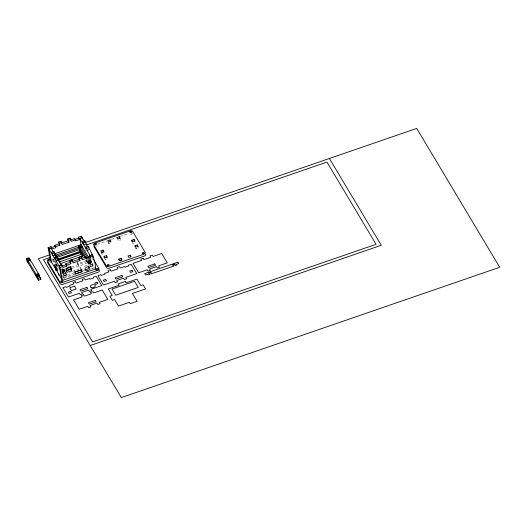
<?xml version="1.0" encoding="UTF-8"?>
<svg xmlns="http://www.w3.org/2000/svg" width="526" height="526" viewBox="0 0 526 526"><rect width="100%" height="100%" fill="white"/><g stroke="black" fill="none" stroke-linecap="round" stroke-linejoin="round"><path stroke-width="0.39" stroke-dasharray="2.63 1.97" d="M64.659 271.574L64.737 271.988L64.021 270.509L61.733 271.298L62.449 272.777L64.889 271.955L64.659 271.574L62.364 272.363L62.594 272.744L62.022 270.574L63.902 269.102L64.106 270.147L61.812 270.936M90.459 261.087L90.235 260.705L87.941 261.494L88.171 261.876L90.459 261.087L90.255 260.041L88.375 261.514L88.802 262.941M97.507 244.182L107.534 240.73M111.354 239.415L116.7 237.574M120.204 236.371L128.923 233.366M51.936 260.094L53.593 259.522M52.067 260.087L54.244 259.338M52.883 261.455L54.329 260.955M108.172 242.571L108.987 243.939L111.282 243.15L110.467 241.782M55.342 264.414L56.874 263.894M54.947 266.57L57.242 265.781M67.999 266.11L69.366 265.643M77.085 261.876L77.453 263.763L90.63 259.226M61.608 269.891L63.902 269.102M90.255 260.041L87.967 260.83L88.171 261.876M65.296 269.056L62.969 269.851L62.153 268.49M71.497 266.919L89.315 260.778L88.506 259.417M61.588 270.555L63.876 269.759L64.106 270.147M62.022 270.574L64.31 269.785L65.5 273.684M88.085 262.244L90.38 261.455L91.097 262.928L88.802 263.717L87.941 261.494M61.956 271.679L64.514 270.824L64.889 271.955M88.315 262.625L90.866 261.77L91.097 262.152L91.241 262.901L91.011 262.52L88.723 263.309L88.802 263.717M64.981 270.837L62.653 271.64L61.023 268.904M71.944 268.444L91.294 261.777L89.012 262.579L88.375 261.514L90.669 260.725L90.866 261.77M62.042 272.093L64.33 271.304M62.449 272.001L64.744 271.206M88.394 263.033L91.097 262.152M91.807 262.474L89.519 263.263L87.678 260.186M63.653 273.954L62.837 272.586L65.132 271.797L65.54 272.481M89.012 262.579L89.196 263.526L91.485 262.737M104.431 258.279L105.246 259.647L107.541 258.858L107.172 256.971M135.373 247.621L136.188 248.989L138.483 248.2L138.114 246.313M69.353 272.363L71.661 271.567M72.43 271.304L80.965 268.365L81.333 270.252M67.413 275.045L74.455 272.619L74.087 270.732L74.902 272.1M64.547 277.353L74.482 273.934M82.884 271.041L84.41 270.515M74.817 274.506L63.094 278.537M92.583 268.392L94.108 267.865M90.525 269.108L94.154 267.859M132.105 242.157L132.92 243.525L135.215 242.736L134.847 240.849M101.163 252.815L101.985 254.176L104.273 253.387L103.905 251.5M91.748 257.865L92.583 259.259M89.972 259.397L92.957 264.394M93.339 265.038L94.108 266.32M88.993 259.837L91.037 263.256M89.196 263.526L89.604 264.21M88.723 263.309L88.953 263.69M86.731 260.521L88.802 263.986M86.705 260.626L88.743 264.045M85.85 260.331L88.749 265.183M77.473 262.527L80.965 268.365M77.453 263.763L80.557 268.957M62.232 268.214L64.678 272.317M62.837 272.586L63.245 273.27M61.647 271.889L62.811 273.836M57.919 266.261L55.02 261.409L55.388 263.296L58.702 268.845M53.363 259.285L58.458 267.826M62.844 275.775L64.501 278.55M56.788 266.294L53.724 261.172L52.981 257.365M62.403 275.69L63.935 278.254L63.639 276.735M65.132 271.797L65.947 273.165M135.945 247.733L136.188 248.989M131.763 231.867L132.131 233.754M120.079 238.107L120.447 239.994L118.159 240.783L117.791 238.896M108.619 242.052L108.987 243.939M105.003 258.391L105.246 259.647M90.807 259.259L91.544 263.066M91.011 262.52L91.097 262.928M90.235 260.705L90.38 261.455M64.31 269.785L64.514 270.824M63.876 269.759L64.021 270.509M62.009 268.365L63.048 273.691M62.364 272.363L62.449 272.777M97.001 245.918A1.026 0.638 -11 0 1 96.501 246.582M131.809 233.412A1.026 0.638 -11 0 1 131.763 234.405A1.026 0.638 -11 0 1 130.244 234.399A1.026 0.638 -11 0 1 130.79 233.406M85.804 249.85A1.026 0.638 -11 0 1 85.534 250.521M50.641 262.342A1.026 0.638 -11 0 1 49.937 262.836M84.581 266.86A2.459 1.874 -30.8 0 1 84.864 266.472M85.034 266.287A2.459 1.874 -30.8 0 1 88.144 265.637M90.991 261.106L88.703 261.895L89.065 263.782L91.36 262.993L90.991 261.106"/><path stroke-width="0.79" d="M81.727 245.773L79.847 247.246L80.274 249.449L79.413 247.22L79.643 247.601L81.931 246.812L81.727 245.773L79.439 246.562L78.801 245.497L78.985 246.438L78.578 245.754M58.991 243.913L54.789 245.359L55.605 246.727L59.806 245.28L58.623 242.026L60.917 241.237L62.094 244.491L68.972 242.124L67.795 238.87L70.083 238.087L71.266 241.342L75.468 239.895L75.659 240.869L79.479 239.554L78.479 237.213L81.339 236.227L84.449 241.427M58.623 242.026L59.438 243.393L61.733 242.604M68.61 240.237L70.898 239.455M87.461 246.47L84.844 240.823L82.556 241.612L83.739 244.866L86.185 248.969L85.823 247.075L88.112 246.286C91.794 253.407 95.502 260.521 95.699 268.977L62.456 280.404L50.614 260.587L48.103 247.654L50.963 246.668L51.969 249.015L55.789 247.7L55.605 246.727M61.286 243.124L68.163 240.757L68.972 242.124M70.451 239.974L74.653 238.528L75.468 239.895M55.789 247.7L54.974 246.332L51.153 247.647L50.963 246.668M74.843 239.501L78.663 238.186L79.479 239.554M48.103 247.654L48.918 249.022L51.213 248.239L53.507 252.085M81.484 246.74L79.86 238.377L82.148 237.588L82.451 239.12M51.43 261.961L48.918 249.022L51.778 248.035M79.288 238.58L82.155 237.594M26.3 258.555L28.595 257.766L29.41 259.134L29.226 258.187L26.931 258.976L27.115 259.923L26.3 258.555L26.668 260.442L38.51 280.259L40.804 279.47L38.799 274.21L36.504 274.999L37.083 277.169L36.524 276.518L36.07 274.973L36.301 275.354L38.589 274.565L38.391 273.527L30.271 259.936L27.977 260.725L28.555 262.901L27.996 262.244L27.543 260.705L27.773 261.087L30.061 260.298L29.226 258.187M26.931 258.976L27.569 260.041L29.864 259.252M48.918 249.028L51.982 254.157L51.614 252.27L53.908 251.481L56.519 257.122M51.614 252.27L52.429 253.631L54.724 252.842M83.371 242.979L85.666 242.19M49.996 254.709L38.339 258.72L121.322 397.59L499.7 267.28L416.717 128.41L85.685 242.42M52.429 253.631L52.797 255.524L55.092 254.729M83.739 244.866L86.027 244.077M55.21 255.301L80.78 246.497L87.691 258.062M50.509 257.28L43.52 259.686L92.661 341.92L376.083 244.314L326.942 162.08L86.231 244.978M82.135 246.457L79.847 247.246L86.343 258.115M56.072 256.34L79.334 248.331L78.979 246.431M50.838 258.457L48.642 259.213A2.051 1.282 -11 0 0 47.412 261.008L59.931 281.969A2.051 1.282 -11 0 0 62.522 282.449L97.665 270.344A2.051 1.282 -11 0 0 98.895 268.549L93.418 259.377M52.797 255.524L55.25 259.62L54.882 257.733L57.176 256.944L58.36 260.199M56.729 257.484L79.268 249.725L82.944 255.873L60.405 263.638M110.098 239.895L107.804 240.684L108.619 242.052L110.914 241.263L110.098 239.895L110.467 241.782M119.264 236.739L116.969 237.528L117.791 238.896L120.079 238.107L119.264 236.739L119.632 238.626M54.882 257.733L55.697 259.101L57.992 258.312M85.823 247.075L86.639 248.443L88.927 247.654M57.847 259.114L79.63 251.612L82.49 256.399M57.965 259.706L80.314 252.026M55.697 259.101L56.065 260.988L80.991 252.467M86.639 248.443L87.007 250.33L89.295 249.541M59.208 261.981L81.359 254.354M70.017 262.362L65.816 263.809L66.624 265.176L70.832 263.73L69.649 260.475L71.944 259.686L73.121 262.941L79.998 260.58L78.821 257.326L81.109 256.537L82.293 259.791L86.494 258.345L86.685 259.318L90.505 258.01L89.499 255.662L92.366 254.683L92.957 257.72M103.089 250.133L100.801 250.922L101.617 252.289L103.905 251.5L103.089 250.133L103.333 251.395M131.737 240.27L134.031 239.481L134.847 240.849L132.552 241.638L131.737 240.27L131.98 241.526M69.649 260.475L70.464 261.843L72.759 261.054M79.636 258.693L81.924 257.904M56.065 260.988L59.129 266.117L61.417 265.328L57.952 259.535M92.359 254.669L90.064 255.458L87.007 250.33M61.641 279.043L59.129 266.11L61.989 265.124L62.995 267.464L66.815 266.149L66.624 265.176M72.305 261.573L79.183 259.213L79.998 260.58M81.477 258.424L85.679 256.977L86.494 258.345M27.977 260.725L36.097 274.316L38.391 273.527M66.815 266.149L66 264.782L62.18 266.097L61.989 265.124M90.505 258.01L89.69 256.642L85.869 257.957L85.679 256.977M101.163 252.815L103.458 252.02M59.129 266.11L59.944 267.478L62.804 266.491M90.314 257.03L93.181 256.05M36.504 274.999L37.142 276.065L39.437 275.276M37.142 276.065L37.326 277.005L39.621 276.216M37.326 277.005L38.142 278.372L40.436 277.583M66.072 268.786L70.721 267.182M104.063 256.392L106.357 255.603L107.172 256.971L104.884 257.76L104.063 256.392L104.312 257.648M135.004 245.734L137.299 244.945L138.114 246.313L135.82 247.102L135.004 245.734L135.248 246.996M65.75 270.574L71.168 268.707M66.033 270.982L70.813 269.338L71.628 270.706L66.848 272.35L66.085 268.418L70.859 266.774L71.628 270.706M63.653 273.954L65.947 273.158L66.315 275.052L64.021 275.841L63.653 273.954M64.021 275.841L66.315 275.052M74.902 272.1L81.78 269.733L82.148 271.62L75.271 273.987L74.902 272.1L81.78 269.733M75.271 273.987L82.148 271.62M118.83 259.134L121.125 258.345L121.94 259.712L119.645 260.501L118.83 259.134L119.073 260.396M130.29 255.189L127.996 255.978L128.817 257.345L131.106 256.556L130.29 255.189L130.658 257.076M119.961 260.758L121.493 260.232L121.125 258.345M90.202 345.516L381.265 245.274L329.401 158.484M98.428 269.042L99.263 270.436A2.051 1.282 -11 0 1 98.033 272.231L62.89 284.336A2.051 1.282 -11 0 1 60.299 283.856L47.774 262.895A2.051 1.282 -11 0 1 47.702 262.218M79.86 238.377L82.924 243.499L82.556 241.612M88.841 257.681L81.089 244.695L54.77 253.762L55.493 256.241M80.866 244.965L81.274 245.649M81.701 246.431L81.931 246.812M82.339 247.496L82.569 247.877M78.538 246.964L78.946 247.647M79.761 249.008L84.66 257.214M61.871 265.709L55.782 255.518L56.216 256.938M29.837 259.916L30.061 260.298M39.148 275.999L39.371 276.38L39.226 275.631M40.39 278.787L40.804 279.47M94.884 267.609L95.699 268.977M137.299 244.945L137.661 246.832M134.031 239.481L134.4 241.368M106.357 255.603L106.725 257.49M88.112 246.286L88.355 247.549M89.499 255.662L89.69 256.642M84.844 240.823L85.087 242.078M81.339 236.227L81.635 237.752M78.479 237.213L78.663 238.186M79.439 246.562L79.643 247.601M81.109 256.537L81.359 257.793M79.268 249.725L79.63 251.612M78.821 257.326L79.183 259.213M70.083 238.087L70.333 239.343M71.944 259.686L72.187 260.949M67.795 238.87L68.163 240.757M70.464 261.843L70.832 263.73M70.201 266.195L70.813 269.338M65.816 263.809L66 264.782M60.917 241.237L61.161 242.493M59.438 243.393L59.806 245.28M59.944 267.478L62.456 280.404M57.176 256.944L57.419 258.2M54.789 245.359L54.974 246.332M54.908 254.715L55.158 255.971M58.577 273.921L58.82 275.177M53.908 251.481L54.152 252.736M55.309 268.451L55.677 270.338M38.799 274.21L39.003 275.249M38.142 278.372L38.51 280.259M36.097 274.316L36.301 275.354M30.271 259.936L30.475 260.981M27.569 260.041L27.773 261.087M94.075 245.885A2.051 1.282 -11 0 0 94.082 246.74L106.607 267.695A2.051 1.282 -11 0 0 109.198 268.175L144.334 256.077A2.051 1.282 -11 0 0 145.564 254.275M88.841 266.485A2.459 1.874 -30.8 0 1 87.691 268.964A2.459 1.874 -30.8 0 1 84.877 269.128M130.086 230.953L94.943 243.051A2.051 1.282 -11 0 0 93.713 244.846L106.239 265.808A2.051 1.282 -11 0 0 108.829 266.287L143.966 254.183A2.051 1.282 -11 0 0 145.196 252.388L132.677 231.433A2.051 1.282 -11 0 0 130.086 230.953M92.3 264.105L90.012 264.894L90.38 266.781L92.668 265.992L92.3 264.105M143.118 258.259L140.823 259.048L141.639 260.416L133.045 263.375L138.64 272.738L147.234 269.779L148.049 271.146L150.344 270.357L149.529 268.99L156.4 266.623L157.221 267.984L159.51 267.195L158.694 265.827L167.288 262.868L161.692 253.506L153.099 256.471L152.284 255.103L149.989 255.892L150.811 257.26L143.933 259.627L143.118 258.259M75.297 281.745L73.002 282.534L73.818 283.902L69.616 285.348L70.037 286.052L66.217 287.367L65.796 286.663L62.929 287.643L68.511 297.012L79.4 293.271L80.215 294.639L82.51 293.85L81.694 292.482L88.572 290.115L89.387 291.483L91.675 290.694L90.866 289.326L101.755 285.585L96.173 276.216L93.306 277.202L93.727 277.912L89.907 279.221L89.486 278.517L85.284 279.964L84.469 278.596L82.174 279.385L82.99 280.752L76.112 283.113L75.297 281.745M110.289 269.779L107.994 270.561L108.81 271.929L104.608 273.375L105.029 274.085L101.209 275.394L100.788 274.69L97.921 275.677L103.504 285.039L114.392 281.298L115.207 282.666L117.502 281.877L116.687 280.509L123.564 278.149L124.379 279.516L126.667 278.727L125.852 277.36L136.74 273.612L131.165 264.249L128.298 265.236L128.719 265.939L124.899 267.254L124.478 266.544L120.27 267.99L119.461 266.623L117.166 267.412L117.982 268.779L111.104 271.146L110.289 269.779M74.528 286.157L69.754 287.801L71.451 290.648L76.231 289.004L74.528 286.157M70.662 291.332L68.367 292.121L69.182 293.488L71.477 292.699L70.662 291.332M97.014 282.271L94.719 283.06L95.541 284.428L97.829 283.639L97.014 282.271M105.641 279.365L103.346 280.154L104.168 281.515L106.456 280.726L105.641 279.365M132 270.292L129.705 271.081L130.527 272.448L132.815 271.659L132 270.292M154.769 263.888L147.891 266.255L148.713 267.622L155.584 265.255L154.769 263.888M86.941 287.38L80.064 289.747L80.879 291.115L87.757 288.748L86.941 287.38M121.933 275.414L115.056 277.774L115.871 279.142L122.749 276.781L121.933 275.414M177.906 262.204L144.67 273.645L145.492 275.013L147.78 274.224L148.187 274.907L149.976 274.296L148.562 273.218L150.166 272.304L150.988 272.383L151.31 272.922L150.673 273.145L151.12 273.901L173.902 266.051L172.489 264.972L173.133 264.756L172.955 264.46L174.915 264.137L175.243 264.683L174.599 264.9L175.053 265.656L176.835 265.045L176.427 264.361L178.722 263.572L177.906 262.204M83.66 294.777L81.366 295.566L82.181 296.934L73.587 299.892L79.183 309.255L87.776 306.296L88.592 307.664L90.886 306.875L90.071 305.507L96.948 303.14L97.764 304.501L100.052 303.712L99.236 302.351L107.83 299.386L102.235 290.023L93.641 292.989L92.826 291.621L90.531 292.41L91.353 293.778L84.476 296.145L83.66 294.777M125.247 281.489L118.37 283.856L119.185 285.224L108.303 288.971L112.183 295.467L109.888 296.256L112.34 300.353L114.629 299.564L118.508 306.06L129.396 302.305L130.211 303.673L137.089 301.306L132.394 293.449L145.571 288.912L143.118 284.809L140.83 285.598L136.951 279.109L126.062 282.856L125.247 281.489M134.577 281.298L112.038 289.057L115.713 295.211L138.253 287.446L134.577 281.298M95.311 300.405L88.434 302.772L89.256 304.14L96.126 301.773L95.311 300.405M57.032 268.779L54.579 264.677L54.947 266.57L57.4 270.666L57.025 268.779M91.695 287.709A2.459 1.532 -11 0 0 95.226 285.822A2.459 1.532 -11 0 0 91.458 285.053A2.459 1.532 -11 0 0 91.695 287.709M48.872 260.981A1.026 0.638 -11 0 0 50.332 260.192A1.026 0.638 -11 0 0 48.76 259.877A1.026 0.638 -11 0 0 48.872 260.981M61.391 281.943A1.026 0.638 -11 0 0 62.857 281.147A1.026 0.638 -11 0 0 61.279 280.838A1.026 0.638 -11 0 0 61.391 281.943M96.534 269.838A1.026 0.638 -11 0 0 97.994 269.049A1.026 0.638 -11 0 0 96.422 268.733A1.026 0.638 -11 0 0 96.534 269.838M130.316 232.722A1.026 0.638 -11 0 0 131.776 231.933A1.026 0.638 -11 0 0 130.205 231.618A1.026 0.638 -11 0 0 130.316 232.722M142.835 253.677A1.026 0.638 -11 0 0 144.302 252.888A1.026 0.638 -11 0 0 142.724 252.572A1.026 0.638 -11 0 0 142.835 253.677M107.699 265.781A1.026 0.638 -11 0 0 109.158 264.992A1.026 0.638 -11 0 0 107.587 264.677A1.026 0.638 -11 0 0 107.699 265.781M95.173 244.827A1.026 0.638 -11 0 0 96.633 244.031A1.026 0.638 -11 0 0 95.061 243.722A1.026 0.638 -11 0 0 95.173 244.827M86.987 270.851A2.459 1.874 -30.8 0 0 89.598 267.688A2.459 1.874 -30.8 0 0 85.639 267.879A2.459 1.874 -30.8 0 0 86.987 270.851"/></g></svg>
